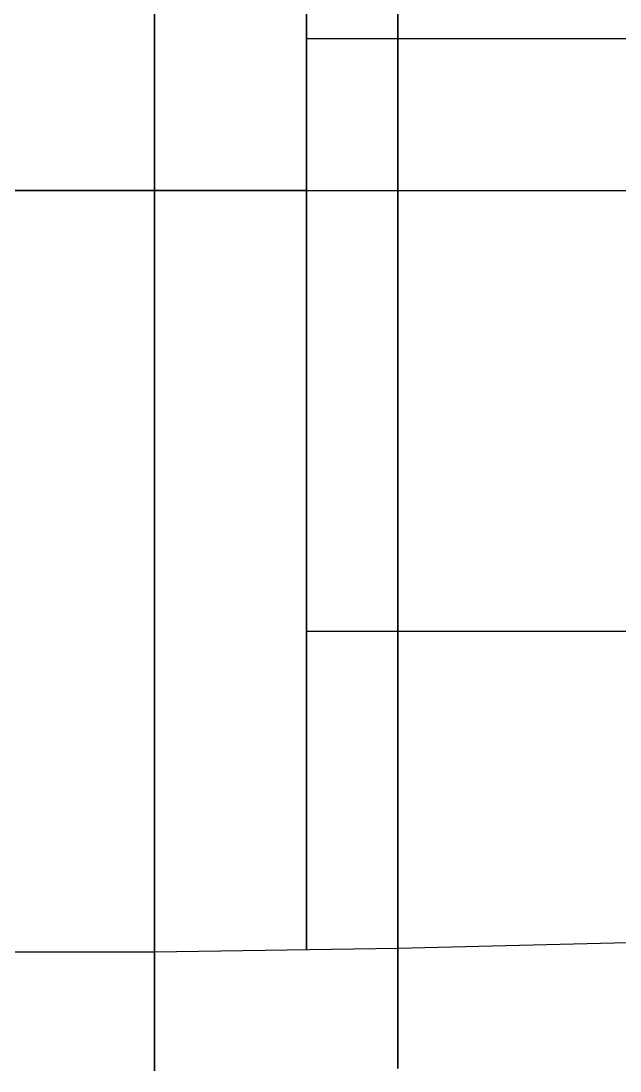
# Model space of a CAD drawing. Extents: x 0 to 100, y -6 to 6.
# Drawn here: x 43.12 to 47.06, y -5.79 to 1.12 of the extents above; entities that cross this region are included whole.
import ezdxf

# ---------------------------------------------------------------- set-up
doc = ezdxf.new("R2010")
doc.units = 0
for name, color, linetype in [('Compartiment', 3, 'CONTINUOUS'), ('Fysiek-dwarsvlak', 5, 'CONTINUOUS'), ('Fysiek-horizontaal-vlak', 5, 'CONTINUOUS'), ('Fysiek-langsvlak', 5, 'CONTINUOUS'), ('Gereserveerd', 1, 'CONTINUOUS'), ('Lijnenmodel-van-de-romp', 2, 'CONTINUOUS'), ('Vlakkenmodel-van-de-romp', 2, 'CONTINUOUS')]:
    doc.layers.add(name, color=color, linetype=linetype)

msp = doc.modelspace()

# ---------------------------------------------------------------- linework, layer by layer
at = {"layer": 'Compartiment'}
for points in [[(44, 5.00931, 1.75), (44, -5.00931, 1.75), (44, -5.02639, 1.76893), (44, -5.08226, 1.83432), (44, -5.13705, 1.90275), (44, -5.18933, 1.97311), (44, -5.23834, 2.04372), (44, -5.28349, 2.11283), (44, -5.32419, 2.17864), (44, -5.35986, 2.23937), (44, -5.3902, 2.29386), (44, -5.41611, 2.34335), (44, -5.43879, 2.3897), (44, -5.45944, 2.43475), (44, -5.47925, 2.48036), (44, -5.49918, 2.52797), (44, -5.51915, 2.57744), (44, -5.53887, 2.62821), (44, -5.55801, 2.67971), (44, -5.57628, 2.7314), (44, -5.59343, 2.78282), (44, -5.60951, 2.83405), (44, -5.62462, 2.88525), (44, -5.63889, 2.93661), (44, -5.65243, 2.98829), (44, -5.66532, 3.04042), (44, -5.67754, 3.09286), (44, -5.68906, 3.1454), (44, -5.69982, 3.19785), (44, -5.70978, 3.25001), (44, -5.71891, 3.30167), (44, -5.72726, 3.3526), (44, -5.73487, 3.40256), (44, -5.74181, 3.45132), (44, -5.74813, 3.49864), (44, -5.75389, 3.54464), (44, -5.7592, 3.59082), (44, -5.76416, 3.63904), (44, -5.76886, 3.69114), (44, -5.77342, 3.74898), (44, -5.77788, 3.8139), (44, -5.78211, 3.88514), (44, -5.78592, 3.96143), (44, -5.78912, 4.0415), (44, -5.79152, 4.12408), (44, -5.79301, 4.20765), (44, -5.79371, 4.28973), (44, -5.79384, 4.36759), (44, -5.79359, 4.4385), (44, -5.79273, 4.55005), (44, -5.7922, 4.5941), (44, -5.79148, 4.63804), (44, -5.79046, 4.68801), (44, -5.76009, 6.00006), (44, 5.76009, 6.00006)], [(45.6, 4.98474, 1.75), (45.6, -4.98474, 1.75), (45.6, -4.99118, 1.75705), (45.6, -5.03263, 1.8046), (45.6, -5.07198, 1.85182), (45.6, -5.10939, 1.89868), (45.6, -5.14502, 1.94514), (45.6, -5.17904, 1.99117), (45.6, -5.21169, 2.03697), (45.6, -5.24352, 2.08372), (45.6, -5.24352, 2.08372), (45.6, -5.24352, 2.08372), (45.6, -5.27516, 2.13286), (45.6, -5.27937, 2.13981), (45.6, -5.30723, 2.18581), (45.6, -5.31925, 2.20692), (45.6, -5.34036, 2.24401), (45.6, -5.37492, 2.30847), (45.6, -5.41032, 2.37863), (45.6, -5.44572, 2.4535), (45.6, -5.48026, 2.53209), (45.6, -5.5131, 2.61343), (45.6, -5.54351, 2.69635), (45.6, -5.57119, 2.7789), (45.6, -5.59595, 2.85896), (45.6, -5.61761, 2.93439), (45.6, -5.63598, 3.00308), (45.6, -5.65102, 3.06353), (45.6, -5.66325, 3.11679), (45.6, -5.67336, 3.16453), (45.6, -5.68201, 3.20845), (45.6, -5.68882, 3.24456), (45.6, -5.68988, 3.25022), (45.6, -5.69754, 3.29163), (45.6, -5.70518, 3.33494), (45.6, -5.7129, 3.38252), (45.6, -5.72077, 3.43675), (45.6, -5.7289, 3.49998), (45.6, -5.72908, 3.50153), (45.6, -5.7373, 3.57372), (45.6, -5.74565, 3.65614), (45.6, -5.75357, 3.74455), (45.6, -5.76068, 3.83626), (45.6, -5.76658, 3.92858), (45.6, -5.76855, 3.96884), (45.6, -5.771, 4.01915), (45.6, -5.771, 4.01923), (45.6, -5.771, 4.01925), (45.6, -5.77406, 4.10774), (45.6, -5.77598, 4.19394), (45.6, -5.77699, 4.27776), (45.6, -5.77732, 4.35908), (45.6, -5.7773, 4.36877), (45.6, -5.77718, 4.43801), (45.6, -5.77669, 4.5132), (45.6, -5.77592, 4.58331), (45.6, -5.77496, 4.64699), (45.6, -5.77391, 4.70289), (45.6, -5.7739, 4.70322), (45.6, -5.77285, 4.75289), (45.6, -5.77017, 4.88957), (45.6, -5.74891, 5.99999), (45.6, -5.74888, 5.99999), (45.6, -5.74756, 6.09736), (45.6, -5.74558, 6.27324), (45.6, -5.74459, 8.51795), (45.6, 5.74459, 8.51795)], [(44, 5.00931, 1.75), (44, 0, 1.75), (44, 0, 0.00089), (44, 0.14992, 0.00092), (44, 0.34464, 0.03725), (44, 0.38226, 0.04411), (44, 0.41365, 0.04972), (44, 0.43947, 0.0542), (44, 0.46121, 0.05788), (44, 0.51697, 0.0671), (44, 0.53687, 0.07045), (44, 0.55916, 0.07426), (44, 1.41102, 0.22779)], [(45, 1.39347, 0.22824), (45, 0.57014, 0.07512), (45, 0.50665, 0.06369), (45, 0.44571, 0.05317), (45, 0.41468, 0.04785), (45, 0.38681, 0.04316), (45, 0.37069, 0.0406), (45, 0.33643, 0.03473), (45, 0.14998, 0.00188), (45, 0, 0.00033), (45, -0.14998, 0.00188), (45, -0.33643, 0.03473), (45, -0.37069, 0.0406), (45, -0.38681, 0.04316), (45, -0.41468, 0.04785), (45, -0.44571, 0.05317), (45, -0.50665, 0.06369), (45, -0.57014, 0.07512), (45, -1.39347, 0.22824), (45, -1.51481, 0.25155), (45, -1.63351, 0.27484), (45, -1.75266, 0.29893), (45, -1.82423, 0.31396), (45, -1.9509, 0.34091), (45, -2.08349, 0.3703), (45, -2.22101, 0.40219), (45, -2.36056, 0.43602), (45, -2.49877, 0.47102), (45, -2.63202, 0.50633), (45, -2.7837, 0.54798), (45, -2.90274, 0.58273), (45, -3.06236, 0.63248), (45, -3.13221, 0.65444), (45, -3.25531, 0.69486), (45, -3.3418, 0.7246), (45, -3.42322, 0.75411), (45, -3.50162, 0.78405), (45, -3.5792, 0.81508), (45, -3.65739, 0.84757), (45, -3.7346, 0.88071), (45, -3.82775, 0.9221), (45, -3.89581, 0.9535), (45, -3.97557, 0.99204), (45, -4.03335, 1.02105), (45, -4.08682, 1.04908), (45, -4.15523, 1.08665), (45, -4.20365, 1.11454), (45, -4.25137, 1.143), (45, -4.29959, 1.17261), (45, -4.34845, 1.20352), (45, -4.39778, 1.2358), (45, -4.44743, 1.26951), (45, -4.49719, 1.30466), (45, -4.56302, 1.35341), (45, -4.61157, 1.3909), (45, -4.65918, 1.4291), (45, -4.70572, 1.46793), (45, -4.76604, 1.52069), (45, -4.81252, 1.56362), (45, -4.85973, 1.6092), (45, -4.90787, 1.65768), (45, -4.95635, 1.70864), (45, -4.99393, 1.75), (45, 4.99393, 1.75)], [(45, 4.99393, 1.75), (45, 0, 1.75), (45, 0, 0.00033), (45, 0.14998, 0.00188), (45, 0.33643, 0.03473), (45, 0.37069, 0.0406), (45, 0.38681, 0.04316), (45, 0.41468, 0.04785), (45, 0.44571, 0.05317), (45, 0.50665, 0.06369), (45, 0.57014, 0.07512), (45, 1.39347, 0.22824)], [(45.6, 1.38294, 0.22851), (45.6, 1.10547, 0.1759), (45.6, 0.65021, 0.08873), (45.6, 0.61886, 0.08296), (45.6, 0.59809, 0.0793), (45.6, 0.57673, 0.07564), (45.6, 0.57673, 0.07564), (45.6, 0.50045, 0.06165), (45.6, 0.44945, 0.05255), (45.6, 0.4153, 0.04674), (45.6, 0.38954, 0.04259), (45.6, 0.36375, 0.03849), (45.6, 0.33151, 0.03321), (45.6, 0.15001, 0.00246), (45.6, 0, 0), (45.6, -0.15001, 0.00246), (45.6, -0.33151, 0.03321), (45.6, -0.36375, 0.03849), (45.6, -0.38954, 0.04259), (45.6, -0.4153, 0.04674), (45.6, -0.44945, 0.05255), (45.6, -0.50045, 0.06165), (45.6, -0.57673, 0.07564), (45.6, -0.57673, 0.07564), (45.6, -0.59809, 0.0793), (45.6, -0.61886, 0.08296), (45.6, -0.65021, 0.08873), (45.6, -1.10547, 0.1759), (45.6, -1.38294, 0.22851), (45.6, -1.50274, 0.25194), (45.6, -1.5106, 0.25351), (45.6, -1.58703, 0.26845), (45.6, -1.63658, 0.27833), (45.6, -1.66091, 0.28337), (45.6, -1.6697, 0.28536), (45.6, -1.67265, 0.28609), (45.6, -1.69356, 0.29014), (45.6, -1.72245, 0.296), (45.6, -1.77039, 0.30603), (45.6, -1.84246, 0.32147), (45.6, -1.84247, 0.32148), (45.6, -1.96332, 0.34753), (45.6, -2.09032, 0.37583), (45.6, -2.22228, 0.40643), (45.6, -2.35803, 0.43938), (45.6, -2.49634, 0.47476), (45.6, -2.49637, 0.47476), (45.6, -2.64156, 0.51359), (45.6, -2.78046, 0.55277), (45.6, -2.91122, 0.59135), (45.6, -3.032, 0.6284), (45.6, -3.14095, 0.66297), (45.6, -3.14098, 0.66298), (45.6, -3.23871, 0.69481), (45.6, -3.32538, 0.72437), (45.6, -3.40512, 0.75312), (45.6, -3.4821, 0.7825), (45.6, -3.56045, 0.81398), (45.6, -3.56048, 0.81399), (45.6, -3.64362, 0.84866), (45.6, -3.7289, 0.88546), (45.6, -3.81333, 0.92304), (45.6, -3.89388, 0.96004), (45.6, -3.96757, 0.99512), (45.6, -3.96781, 0.99524), (45.6, -4.03238, 1.02732), (45.6, -4.08956, 1.05723), (45.6, -4.14146, 1.08584), (45.6, -4.19041, 1.11415), (45.6, -4.2375, 1.1424), (45.6, -4.23878, 1.14317), (45.6, -4.28848, 1.17373), (45.6, -4.33952, 1.20598), (45.6, -4.39153, 1.2399), (45.6, -4.44414, 1.27547), (45.6, -4.49695, 1.31267), (45.6, -4.49841, 1.31374), (45.6, -4.54964, 1.35147), (45.6, -4.60202, 1.39183), (45.6, -4.65397, 1.43366), (45.6, -4.70535, 1.47689), (45.6, -4.75012, 1.51626), (45.6, -4.75604, 1.52148), (45.6, -4.80588, 1.56729), (45.6, -4.8546, 1.61407), (45.6, -4.90192, 1.6615), (45.6, -4.94754, 1.70926), (45.6, -4.97197, 1.73602), (45.6, -4.98474, 1.75), (45.6, 4.98474, 1.75)], [(44, -4.97103, 1.70759), (44, -5.00931, 1.75), (44, 0, 1.75), (44, 0, 0.00089), (44, -0.14992, 0.00092), (44, -0.34464, 0.03725), (44, -0.38226, 0.04411), (44, -0.41365, 0.04972), (44, -0.43947, 0.0542), (44, -0.46121, 0.05788), (44, -0.51697, 0.0671), (44, -0.53687, 0.07045), (44, -0.55916, 0.07426), (44, -1.41102, 0.22779), (44, -1.53493, 0.2509), (44, -1.66231, 0.27528), (44, -1.79384, 0.30143), (44, -1.93021, 0.32986), (44, -2.07209, 0.36107), (44, -2.21888, 0.39514), (44, -2.3648, 0.4304), (44, -2.50278, 0.46478), (44, -2.62575, 0.49618), (44, -2.72665, 0.52252), (44, -2.80106, 0.54243), (44, -2.85524, 0.55757), (44, -2.89809, 0.57029), (44, -2.9385, 0.58296), (44, -3.11763, 0.64023), (44, -3.19794, 0.66642), (44, -3.28297, 0.69494), (44, -3.36917, 0.72497), (44, -3.45339, 0.75576), (44, -3.53416, 0.78662), (44, -3.6104, 0.81688), (44, -3.68102, 0.84589), (44, -3.74496, 0.87297), (44, -3.80164, 0.89771), (44, -3.85247, 0.92067), (44, -3.89935, 0.94266), (44, -3.94419, 0.96447), (44, -3.9889, 0.9869), (44, -4.03497, 1.0106), (44, -4.08224, 1.0355), (44, -4.13017, 1.06138), (44, -4.17819, 1.08802), (44, -4.22572, 1.11518), (44, -4.27235, 1.14272), (44, -4.31816, 1.17074), (44, -4.36338, 1.19943), (44, -4.40823, 1.22899), (44, -4.45294, 1.25959), (44, -4.4976, 1.29131), (44, -4.54189, 1.32381), (44, -4.58533, 1.35664), (44, -4.62747, 1.38935), (44, -4.66785, 1.4215), (44, -4.70634, 1.45298), (44, -4.74412, 1.48507), (44, -4.7827, 1.51937), (44, -4.82359, 1.5575), (44, -4.86829, 1.60109), (44, -4.9178, 1.65131), (44, -4.97103, 1.70759)], [(45, -4.95635, 1.70864), (45, -4.99393, 1.75), (45, 0, 1.75), (45, 0, 0.00033), (45, -0.14998, 0.00188), (45, -0.33643, 0.03473), (45, -0.37069, 0.0406), (45, -0.38681, 0.04316), (45, -0.41468, 0.04785), (45, -0.44571, 0.05317), (45, -0.50665, 0.06369), (45, -0.57014, 0.07512), (45, -1.39347, 0.22824), (45, -1.51481, 0.25155), (45, -1.63351, 0.27484), (45, -1.75266, 0.29893), (45, -1.82423, 0.31396), (45, -1.9509, 0.34091), (45, -2.08349, 0.3703), (45, -2.22101, 0.40219), (45, -2.36056, 0.43602), (45, -2.49877, 0.47102), (45, -2.63202, 0.50633), (45, -2.7837, 0.54798), (45, -2.90274, 0.58273), (45, -3.06236, 0.63248), (45, -3.13221, 0.65444), (45, -3.25531, 0.69486), (45, -3.3418, 0.7246), (45, -3.42322, 0.75411), (45, -3.50162, 0.78405), (45, -3.5792, 0.81508), (45, -3.65739, 0.84757), (45, -3.7346, 0.88071), (45, -3.82775, 0.9221), (45, -3.89581, 0.9535), (45, -3.97557, 0.99204), (45, -4.03335, 1.02105), (45, -4.08682, 1.04908), (45, -4.15523, 1.08665), (45, -4.20365, 1.11454), (45, -4.25137, 1.143), (45, -4.29959, 1.17261), (45, -4.34845, 1.20352), (45, -4.39778, 1.2358), (45, -4.44743, 1.26951), (45, -4.49719, 1.30466), (45, -4.56302, 1.35341), (45, -4.61157, 1.3909), (45, -4.65918, 1.4291), (45, -4.70572, 1.46793), (45, -4.76604, 1.52069), (45, -4.81252, 1.56362), (45, -4.85973, 1.6092), (45, -4.90787, 1.65768), (45, -4.95635, 1.70864)]]:
    msp.add_polyline3d(points, dxfattribs=at)
at = {"layer": 'Fysiek-dwarsvlak'}
msp.add_polyline3d([(45, 1.38294, 0.22851), (45, 0.57673, 0.07564), (45, 0.50045, 0.06165), (45, 0.44945, 0.05255), (45, 0.4153, 0.04674), (45, 0.38954, 0.04259), (45, 0.36375, 0.03849), (45, 0.33151, 0.03321), (45, 0.15001, 0.00246), (45, 0, 0), (45, -0.15001, 0.00246), (45, -0.33151, 0.03321), (45, -0.36375, 0.03849), (45, -0.38954, 0.04259), (45, -0.4153, 0.04674), (45, -0.44945, 0.05255), (45, -0.50045, 0.06165), (45, -0.57673, 0.07564), (45, -1.38294, 0.22851), (45, -1.50274, 0.25194), (45, -1.61623, 0.27458), (45, -1.72796, 0.29743), (45, -1.84246, 0.32147), (45, -1.96332, 0.34753), (45, -2.09032, 0.37583), (45, -2.22228, 0.40643), (45, -2.35803, 0.43938), (45, -2.49637, 0.47476), (45, -2.63578, 0.51242), (45, -2.77327, 0.55131), (45, -2.90553, 0.5902), (45, -3.0292, 0.62783), (45, -3.14095, 0.66297), (45, -3.23871, 0.69481), (45, -3.32538, 0.72437), (45, -3.40512, 0.75312), (45, -3.4821, 0.7825), (45, -3.56048, 0.81399), (45, -3.64321, 0.84858), (45, -3.72839, 0.88536), (45, -3.81292, 0.92296), (45, -3.89368, 0.96), (45, -3.96757, 0.99512), (45, -4.03238, 1.02732), (45, -4.08956, 1.05723), (45, -4.14146, 1.08584), (45, -4.19041, 1.11415), (45, -4.23878, 1.14317), (45, -4.28845, 1.17373), (45, -4.33948, 1.20597), (45, -4.3915, 1.23989), (45, -4.44412, 1.27546), (45, -4.49695, 1.31267), (45, -4.54964, 1.35147), (45, -4.60202, 1.39183), (45, -4.65397, 1.43366), (45, -4.70535, 1.47689), (45, -4.75604, 1.52148), (45, -4.80588, 1.56729), (45, -4.8546, 1.61407), (45, -4.90191, 1.6615), (45, -4.94754, 1.70926), (45, -4.98474, 1.75), (45, 4.98474, 1.75)], dxfattribs=at)
at = {"layer": 'Fysiek-horizontaal-vlak'}
for points in [[(34, -4.77277, 1.75), (36, -4.86111, 1.75), (38, -4.93222, 1.75), (40, -4.98235, 1.75), (42, -5.00961, 1.75), (44, -5.00931, 1.75)], [(44, -5.00931, 1.75), (45.6, -4.98474, 1.75), (48, -4.92645, 1.75), (50, -4.8562, 1.75), (52, -4.76975, 1.75)]]:
    msp.add_polyline3d(points, dxfattribs=at)
at = {"layer": 'Fysiek-langsvlak'}
msp.add_polyline3d([(45, 0, 0.00033), (44, 0, 0.00089), (42, 0, -0.00097), (40, 0, 0.00365), (38, 0, 0.02175), (36, 0, 0.05688), (34, 0, 0.11226), (32, 0, 0.19033), (30, 0, 0.29323), (28, 0, 0.41943), (26, 0, 0.56376), (24, 0, 0.72083), (22, 0, 0.88605), (21.5, 0, 0.92843), (20, 0, 1.05795), (20, 0, 1.05795), (20, 0, 1.75), (45, 0, 1.75), (45, 0, 0.00033)], dxfattribs=at)
at = {"layer": 'Gereserveerd'}
for points in [[(45, 1, 1.6), (50, 1, 1.6), (50, -2, 1.6)], [(45, -1, 0.2), (45, 1, 0.2)], [(45, -1, 0.2), (45, 0, 4), (45, 1, 0.2)], [(45, -1, 0.2), (45, 0, 0.2), (45, 1, 0.2)], [(45, -1, 0.2), (45, 0, 0.2), (45, 1, 0.2)], [(20, 0, 3), (60, 0, 2)], [(45, 0, 1.05), (45, 0, 1.05)], [(45, -2.9, 1.6), (50, -2.9, 1.6), (50, -2, 1.6)]]:
    msp.add_polyline3d(points, dxfattribs=at)
at = {"layer": 'Lijnenmodel-van-de-romp'}
for points in [[(44, 5.76009, 6.00006), (44, 0, 6.00006)], [(45.6, 5.74891, 5.99999), (45.6, 0, 5.99999)], [(45.6, 5.74459, 8.51795), (45.6, 0, 8.51795)], [(45.6, 0, 0), (45.6, 0.15001, 0.00246), (45.6, 0.57673, 0.07564), (45.6, 0.59809, 0.0793), (45.6, 0.61886, 0.08296), (45.6, 0.65021, 0.08873), (45.6, 1.50259, 0.25194)], [(44, 0, 0.00089), (44, 0.14992, 0.00092), (44, 0.34464, 0.03725), (44, 0.38226, 0.04411), (44, 0.41365, 0.04972), (44, 0.43947, 0.0542), (44, 0.46121, 0.05788), (44, 0.51697, 0.0671), (44, 0.53687, 0.07045), (44, 0.55916, 0.07426), (44, 1.41102, 0.22779)], [(45.6, 0, 0), (45.6, 0.15001, 0.00246), (45.6, 0.33151, 0.03321), (45.6, 0.36375, 0.03849), (45.6, 0.38954, 0.04259), (45.6, 0.4153, 0.04674), (45.6, 0.44945, 0.05255), (45.6, 0.50045, 0.06165), (45.6, 0.57673, 0.07564), (45.6, 1.38294, 0.22851)], [(44, 0, 0.00089), (44, -0.14992, 0.00092), (44, -0.34464, 0.03725), (44, -0.38226, 0.04411), (44, -0.41365, 0.04972), (44, -0.43947, 0.0542), (44, -0.46121, 0.05788), (44, -0.51697, 0.0671), (44, -0.53687, 0.07045), (44, -0.55916, 0.07426), (44, -1.41102, 0.22779), (44, -1.53493, 0.2509), (44, -1.66231, 0.27528), (44, -1.79384, 0.30143), (44, -1.93021, 0.32986), (44, -2.07209, 0.36107), (44, -2.21888, 0.39514), (44, -2.3648, 0.4304), (44, -2.50278, 0.46478), (44, -2.62575, 0.49618), (44, -2.72665, 0.52252), (44, -2.80106, 0.54243), (44, -2.85524, 0.55757), (44, -2.89809, 0.57029), (44, -2.9385, 0.58296), (44, -3.11763, 0.64023), (44, -3.19794, 0.66642), (44, -3.28297, 0.69494), (44, -3.36917, 0.72497), (44, -3.45339, 0.75576), (44, -3.53416, 0.78662), (44, -3.6104, 0.81688), (44, -3.68102, 0.84589), (44, -3.74496, 0.87297), (44, -3.80164, 0.89771), (44, -3.85247, 0.92067), (44, -3.89935, 0.94266), (44, -3.94419, 0.96447), (44, -3.9889, 0.9869), (44, -4.03497, 1.0106), (44, -4.08224, 1.0355), (44, -4.13017, 1.06138), (44, -4.17819, 1.08802), (44, -4.22572, 1.11518), (44, -4.27235, 1.14272), (44, -4.31816, 1.17074), (44, -4.36338, 1.19943), (44, -4.40823, 1.22899), (44, -4.45294, 1.25959), (44, -4.4976, 1.29131), (44, -4.54189, 1.32381), (44, -4.58533, 1.35664), (44, -4.62747, 1.38935), (44, -4.66785, 1.4215), (44, -4.70634, 1.45298), (44, -4.74412, 1.48507), (44, -4.7827, 1.51937), (44, -4.82359, 1.5575), (44, -4.86829, 1.60109), (44, -4.9178, 1.65131), (44, -4.97103, 1.70759), (44, -5.02639, 1.76893), (44, -5.08226, 1.83432), (44, -5.13705, 1.90275), (44, -5.18933, 1.97311), (44, -5.23834, 2.04372), (44, -5.28349, 2.11283), (44, -5.32419, 2.17864), (44, -5.35986, 2.23937), (44, -5.3902, 2.29386), (44, -5.41611, 2.34335), (44, -5.43879, 2.3897), (44, -5.45944, 2.43475), (44, -5.47925, 2.48036), (44, -5.49918, 2.52797), (44, -5.51915, 2.57744), (44, -5.53887, 2.62821), (44, -5.55801, 2.67971), (44, -5.57628, 2.7314), (44, -5.59343, 2.78282), (44, -5.60951, 2.83405), (44, -5.62462, 2.88525), (44, -5.63889, 2.93661), (44, -5.65243, 2.98829), (44, -5.66532, 3.04042), (44, -5.67754, 3.09286), (44, -5.68906, 3.1454), (44, -5.69982, 3.19785), (44, -5.70978, 3.25001), (44, -5.71891, 3.30167), (44, -5.72726, 3.3526), (44, -5.73487, 3.40256), (44, -5.74181, 3.45132), (44, -5.74813, 3.49864), (44, -5.75389, 3.54464), (44, -5.7592, 3.59082), (44, -5.76416, 3.63904), (44, -5.76886, 3.69114), (44, -5.77342, 3.74898), (44, -5.77788, 3.8139), (44, -5.78211, 3.88514), (44, -5.78592, 3.96143), (44, -5.78912, 4.0415), (44, -5.79152, 4.12408), (44, -5.79301, 4.20765), (44, -5.79371, 4.28973), (44, -5.79384, 4.36759), (44, -5.79359, 4.4385), (44, -5.79273, 4.55005), (44, -5.7922, 4.5941), (44, -5.79148, 4.63804), (44, -5.79046, 4.68801), (44, -5.76009, 6.00006), (44, 0, 6.00006)], [(45.6, 0, 0), (45.6, -0.15001, 0.00246), (45.6, -0.33151, 0.03321), (45.6, -0.36375, 0.03849), (45.6, -0.38954, 0.04259), (45.6, -0.4153, 0.04674), (45.6, -0.44945, 0.05255), (45.6, -0.50045, 0.06165), (45.6, -0.57673, 0.07564), (45.6, -1.38294, 0.22851), (45.6, -1.50274, 0.25194), (45.6, -1.61623, 0.27458), (45.6, -1.72796, 0.29743), (45.6, -1.84246, 0.32147), (45.6, -1.96332, 0.34753), (45.6, -2.09032, 0.37583), (45.6, -2.22228, 0.40643), (45.6, -2.35803, 0.43938), (45.6, -2.49637, 0.47476), (45.6, -2.63578, 0.51242), (45.6, -2.77327, 0.55131), (45.6, -2.90553, 0.5902), (45.6, -3.0292, 0.62783), (45.6, -3.14095, 0.66297), (45.6, -3.23871, 0.69481), (45.6, -3.32538, 0.72437), (45.6, -3.40512, 0.75312), (45.6, -3.4821, 0.7825), (45.6, -3.56048, 0.81399), (45.6, -3.64321, 0.84858), (45.6, -3.72839, 0.88536), (45.6, -3.81292, 0.92296), (45.6, -3.89368, 0.96), (45.6, -3.96757, 0.99512), (45.6, -4.03238, 1.02732), (45.6, -4.08956, 1.05723), (45.6, -4.14146, 1.08584), (45.6, -4.19041, 1.11415), (45.6, -4.23878, 1.14317), (45.6, -4.28845, 1.17373), (45.6, -4.33948, 1.20597), (45.6, -4.3915, 1.23989), (45.6, -4.44412, 1.27546), (45.6, -4.49695, 1.31267), (45.6, -4.54964, 1.35147), (45.6, -4.60202, 1.39183), (45.6, -4.65397, 1.43366), (45.6, -4.70535, 1.47689), (45.6, -4.75604, 1.52148), (45.6, -4.80588, 1.56729), (45.6, -4.8546, 1.61407), (45.6, -4.90191, 1.6615), (45.6, -4.94754, 1.70926), (45.6, -4.99118, 1.75705), (45.6, -5.03263, 1.8046), (45.6, -5.07198, 1.85182), (45.6, -5.10939, 1.89868), (45.6, -5.14502, 1.94514), (45.6, -5.17904, 1.99117), (45.6, -5.21169, 2.03697), (45.6, -5.24352, 2.08372), (45.6, -5.27516, 2.13286), (45.6, -5.30723, 2.18581), (45.6, -5.34036, 2.24401), (45.6, -5.37492, 2.30847), (45.6, -5.41032, 2.37863), (45.6, -5.44572, 2.4535), (45.6, -5.48026, 2.53209), (45.6, -5.5131, 2.61343), (45.6, -5.54351, 2.69635), (45.6, -5.57119, 2.7789), (45.6, -5.59595, 2.85895), (45.6, -5.61761, 2.93439), (45.6, -5.63598, 3.00308), (45.6, -5.65101, 3.06354), (45.6, -5.66325, 3.11679), (45.6, -5.67336, 3.16454), (45.6, -5.68201, 3.20845), (45.6, -5.68988, 3.25022), (45.6, -5.69754, 3.29163), (45.6, -5.70518, 3.33494), (45.6, -5.7129, 3.38252), (45.6, -5.72077, 3.43675), (45.6, -5.7289, 3.49998), (45.6, -5.7373, 3.57375), (45.6, -5.74565, 3.6562), (45.6, -5.75357, 3.74462), (45.6, -5.76068, 3.83631), (45.6, -5.76658, 3.92858), (45.6, -5.771, 4.01915), (45.6, -5.77405, 4.10753), (45.6, -5.77597, 4.19368), (45.6, -5.77698, 4.27755), (45.6, -5.77732, 4.35908), (45.6, -5.77718, 4.43801), (45.6, -5.77669, 4.5132), (45.6, -5.77592, 4.58331), (45.6, -5.77496, 4.64699), (45.6, -5.77391, 4.70289), (45.6, -5.77281, 4.75149), (45.6, -5.74891, 5.99999), (45.6, 0, 5.99999)], [(45.6, 0, 0), (45.6, -0.15001, 0.00246), (45.6, -0.57673, 0.07564), (45.6, -0.59809, 0.0793), (45.6, -0.61886, 0.08296), (45.6, -0.65021, 0.08873), (45.6, -1.50259, 0.25194), (45.6, -1.58703, 0.26845), (45.6, -1.63658, 0.27833), (45.6, -1.66091, 0.28337), (45.6, -1.6697, 0.28536), (45.6, -1.67265, 0.28609), (45.6, -1.69356, 0.29014), (45.6, -1.72245, 0.296), (45.6, -1.77039, 0.30603), (45.6, -1.84246, 0.32147), (45.6, -1.94175, 0.34315), (45.6, -2.06352, 0.37038), (45.6, -2.20103, 0.40211), (45.6, -2.34755, 0.43725), (45.6, -2.49637, 0.47476), (45.6, -2.64156, 0.51359), (45.6, -2.78046, 0.55277), (45.6, -2.91122, 0.59135), (45.6, -3.032, 0.6284), (45.6, -3.14095, 0.66297), (45.6, -3.23716, 0.6945), (45.6, -3.32345, 0.72398), (45.6, -3.40359, 0.75281), (45.6, -3.48135, 0.78235), (45.6, -3.56048, 0.81399), (45.6, -3.64362, 0.84866), (45.6, -3.7289, 0.88546), (45.6, -3.81333, 0.92304), (45.6, -3.89388, 0.96004), (45.6, -3.96757, 0.99512), (45.6, -4.03227, 1.0273), (45.6, -4.08943, 1.0572), (45.6, -4.14135, 1.08581), (45.6, -4.19036, 1.11414), (45.6, -4.23878, 1.14317), (45.6, -4.28848, 1.17373), (45.6, -4.33952, 1.20598), (45.6, -4.39153, 1.2399), (45.6, -4.44414, 1.27547), (45.6, -4.49695, 1.31267), (45.6, -4.54963, 1.35147), (45.6, -4.60201, 1.39182), (45.6, -4.65396, 1.43365), (45.6, -4.70535, 1.47689), (45.6, -4.75604, 1.52148), (45.6, -4.80588, 1.56729), (45.6, -4.8546, 1.61407), (45.6, -4.90192, 1.6615), (45.6, -4.94754, 1.70926), (45.6, -4.99118, 1.75705), (45.6, -5.03263, 1.8046), (45.6, -5.07198, 1.85182), (45.6, -5.10939, 1.89868), (45.6, -5.14502, 1.94514), (45.6, -5.17904, 1.99117), (45.6, -5.21169, 2.03697), (45.6, -5.24352, 2.08372), (45.6, -5.27516, 2.13286), (45.6, -5.30723, 2.18581), (45.6, -5.34036, 2.24401), (45.6, -5.37492, 2.30847), (45.6, -5.41032, 2.37863), (45.6, -5.44572, 2.4535), (45.6, -5.48026, 2.53209), (45.6, -5.5131, 2.61343), (45.6, -5.54351, 2.69635), (45.6, -5.57119, 2.7789), (45.6, -5.59595, 2.85896), (45.6, -5.61761, 2.93439), (45.6, -5.63598, 3.00308), (45.6, -5.65102, 3.06353), (45.6, -5.66325, 3.11679), (45.6, -5.67336, 3.16453), (45.6, -5.68201, 3.20845), (45.6, -5.68988, 3.25022), (45.6, -5.69754, 3.29164), (45.6, -5.70518, 3.33495), (45.6, -5.7129, 3.38254), (45.6, -5.72077, 3.43676), (45.6, -5.7289, 3.49998), (45.6, -5.7373, 3.57372), (45.6, -5.74565, 3.65614), (45.6, -5.75357, 3.74455), (45.6, -5.76068, 3.83626), (45.6, -5.76658, 3.92858), (45.6, -5.771, 4.01925), (45.6, -5.77406, 4.10774), (45.6, -5.77598, 4.19394), (45.6, -5.77699, 4.27776), (45.6, -5.77732, 4.35908), (45.6, -5.77717, 4.43763), (45.6, -5.77667, 4.51244), (45.6, -5.77589, 4.58235), (45.6, -5.77494, 4.64621), (45.6, -5.77391, 4.70289), (45.6, -5.77285, 4.75289), (45.6, -5.75005, 5.9143), (45.6, -5.74756, 6.09736), (45.6, -5.74558, 6.27324), (45.6, -5.74459, 8.51795), (45.6, 0, 8.51795)]]:
    msp.add_polyline3d(points, dxfattribs=at)
at = {"layer": 'Vlakkenmodel-van-de-romp'}
for points in [[(44, 5.76009, 6.00006), (44, 0, 6.00006)], [(45.6, 5.74891, 5.99999), (45.6, 0, 5.99999)], [(45.6, 5.74459, 8.51795), (45.6, 0, 8.51795)], [(45.6, 0, 0), (45.6, 0.15001, 0.00246), (45.6, 0.57673, 0.07564), (45.6, 0.59809, 0.0793), (45.6, 0.61886, 0.08296), (45.6, 0.65021, 0.08873), (45.6, 1.50259, 0.25194)], [(44, 0, 0.00089), (44, 0.14992, 0.00092), (44, 0.34464, 0.03725), (44, 0.38226, 0.04411), (44, 0.41365, 0.04972), (44, 0.43947, 0.0542), (44, 0.46121, 0.05788), (44, 0.51697, 0.0671), (44, 0.53687, 0.07045), (44, 0.55916, 0.07426), (44, 1.41102, 0.22779)], [(45.6, 0, 0), (45.6, 0.15001, 0.00246), (45.6, 0.33151, 0.03321), (45.6, 0.36375, 0.03849), (45.6, 0.38954, 0.04259), (45.6, 0.4153, 0.04674), (45.6, 0.44945, 0.05255), (45.6, 0.50045, 0.06165), (45.6, 0.57673, 0.07564), (45.6, 1.38294, 0.22851)], [(44, 0, 0.00089), (44, -0.14992, 0.00092), (44, -0.34464, 0.03725), (44, -0.38226, 0.04411), (44, -0.41365, 0.04972), (44, -0.43947, 0.0542), (44, -0.46121, 0.05788), (44, -0.51697, 0.0671), (44, -0.53687, 0.07045), (44, -0.55916, 0.07426), (44, -1.41102, 0.22779), (44, -1.53493, 0.2509), (44, -1.66231, 0.27528), (44, -1.79384, 0.30143), (44, -1.93021, 0.32986), (44, -2.07209, 0.36107), (44, -2.21888, 0.39514), (44, -2.3648, 0.4304), (44, -2.50278, 0.46478), (44, -2.62575, 0.49618), (44, -2.72665, 0.52252), (44, -2.80106, 0.54243), (44, -2.85524, 0.55757), (44, -2.89809, 0.57029), (44, -2.9385, 0.58296), (44, -3.11763, 0.64023), (44, -3.19794, 0.66642), (44, -3.28297, 0.69494), (44, -3.36917, 0.72497), (44, -3.45339, 0.75576), (44, -3.53416, 0.78662), (44, -3.6104, 0.81688), (44, -3.68102, 0.84589), (44, -3.74496, 0.87297), (44, -3.80164, 0.89771), (44, -3.85247, 0.92067), (44, -3.89935, 0.94266), (44, -3.94419, 0.96447), (44, -3.9889, 0.9869), (44, -4.03497, 1.0106), (44, -4.08224, 1.0355), (44, -4.13017, 1.06138), (44, -4.17819, 1.08802), (44, -4.22572, 1.11518), (44, -4.27235, 1.14272), (44, -4.31816, 1.17074), (44, -4.36338, 1.19943), (44, -4.40823, 1.22899), (44, -4.45294, 1.25959), (44, -4.4976, 1.29131), (44, -4.54189, 1.32381), (44, -4.58533, 1.35664), (44, -4.62747, 1.38935), (44, -4.66785, 1.4215), (44, -4.70634, 1.45298), (44, -4.74412, 1.48507), (44, -4.7827, 1.51937), (44, -4.82359, 1.5575), (44, -4.86829, 1.60109), (44, -4.9178, 1.65131), (44, -4.97103, 1.70759), (44, -5.02639, 1.76893), (44, -5.08226, 1.83432), (44, -5.13705, 1.90275), (44, -5.18933, 1.97311), (44, -5.23834, 2.04372), (44, -5.28349, 2.11283), (44, -5.32419, 2.17864), (44, -5.35986, 2.23937), (44, -5.3902, 2.29386), (44, -5.41611, 2.34335), (44, -5.43879, 2.3897), (44, -5.45944, 2.43475), (44, -5.47925, 2.48036), (44, -5.49918, 2.52797), (44, -5.51915, 2.57744), (44, -5.53887, 2.62821), (44, -5.55801, 2.67971), (44, -5.57628, 2.7314), (44, -5.59343, 2.78282), (44, -5.60951, 2.83405), (44, -5.62462, 2.88525), (44, -5.63889, 2.93661), (44, -5.65243, 2.98829), (44, -5.66532, 3.04042), (44, -5.67754, 3.09286), (44, -5.68906, 3.1454), (44, -5.69982, 3.19785), (44, -5.70978, 3.25001), (44, -5.71891, 3.30167), (44, -5.72726, 3.3526), (44, -5.73487, 3.40256), (44, -5.74181, 3.45132), (44, -5.74813, 3.49864), (44, -5.75389, 3.54464), (44, -5.7592, 3.59082), (44, -5.76416, 3.63904), (44, -5.76886, 3.69114), (44, -5.77342, 3.74898), (44, -5.77788, 3.8139), (44, -5.78211, 3.88514), (44, -5.78592, 3.96143), (44, -5.78912, 4.0415), (44, -5.79152, 4.12408), (44, -5.79301, 4.20765), (44, -5.79371, 4.28973), (44, -5.79384, 4.36759), (44, -5.79359, 4.4385), (44, -5.79273, 4.55005), (44, -5.7922, 4.5941), (44, -5.79148, 4.63804), (44, -5.79046, 4.68801), (44, -5.76009, 6.00006), (44, 0, 6.00006)], [(45.6, 0, 0), (45.6, -0.15001, 0.00246), (45.6, -0.33151, 0.03321), (45.6, -0.36375, 0.03849), (45.6, -0.38954, 0.04259), (45.6, -0.4153, 0.04674), (45.6, -0.44945, 0.05255), (45.6, -0.50045, 0.06165), (45.6, -0.57673, 0.07564), (45.6, -1.38294, 0.22851), (45.6, -1.50274, 0.25194), (45.6, -1.61623, 0.27458), (45.6, -1.72796, 0.29743), (45.6, -1.84246, 0.32147), (45.6, -1.96332, 0.34753), (45.6, -2.09032, 0.37583), (45.6, -2.22228, 0.40643), (45.6, -2.35803, 0.43938), (45.6, -2.49637, 0.47476), (45.6, -2.63578, 0.51242), (45.6, -2.77327, 0.55131), (45.6, -2.90553, 0.5902), (45.6, -3.0292, 0.62783), (45.6, -3.14095, 0.66297), (45.6, -3.23871, 0.69481), (45.6, -3.32538, 0.72437), (45.6, -3.40512, 0.75312), (45.6, -3.4821, 0.7825), (45.6, -3.56048, 0.81399), (45.6, -3.64321, 0.84858), (45.6, -3.72839, 0.88536), (45.6, -3.81292, 0.92296), (45.6, -3.89368, 0.96), (45.6, -3.96757, 0.99512), (45.6, -4.03238, 1.02732), (45.6, -4.08956, 1.05723), (45.6, -4.14146, 1.08584), (45.6, -4.19041, 1.11415), (45.6, -4.23878, 1.14317), (45.6, -4.28845, 1.17373), (45.6, -4.33948, 1.20597), (45.6, -4.3915, 1.23989), (45.6, -4.44412, 1.27546), (45.6, -4.49695, 1.31267), (45.6, -4.54964, 1.35147), (45.6, -4.60202, 1.39183), (45.6, -4.65397, 1.43366), (45.6, -4.70535, 1.47689), (45.6, -4.75604, 1.52148), (45.6, -4.80588, 1.56729), (45.6, -4.8546, 1.61407), (45.6, -4.90191, 1.6615), (45.6, -4.94754, 1.70926), (45.6, -4.99118, 1.75705), (45.6, -5.03263, 1.8046), (45.6, -5.07198, 1.85182), (45.6, -5.10939, 1.89868), (45.6, -5.14502, 1.94514), (45.6, -5.17904, 1.99117), (45.6, -5.21169, 2.03697), (45.6, -5.24352, 2.08372), (45.6, -5.27516, 2.13286), (45.6, -5.30723, 2.18581), (45.6, -5.34036, 2.24401), (45.6, -5.37492, 2.30847), (45.6, -5.41032, 2.37863), (45.6, -5.44572, 2.4535), (45.6, -5.48026, 2.53209), (45.6, -5.5131, 2.61343), (45.6, -5.54351, 2.69635), (45.6, -5.57119, 2.7789), (45.6, -5.59595, 2.85895), (45.6, -5.61761, 2.93439), (45.6, -5.63598, 3.00308), (45.6, -5.65101, 3.06354), (45.6, -5.66325, 3.11679), (45.6, -5.67336, 3.16454), (45.6, -5.68201, 3.20845), (45.6, -5.68988, 3.25022), (45.6, -5.69754, 3.29163), (45.6, -5.70518, 3.33494), (45.6, -5.7129, 3.38252), (45.6, -5.72077, 3.43675), (45.6, -5.7289, 3.49998), (45.6, -5.7373, 3.57375), (45.6, -5.74565, 3.6562), (45.6, -5.75357, 3.74462), (45.6, -5.76068, 3.83631), (45.6, -5.76658, 3.92858), (45.6, -5.771, 4.01915), (45.6, -5.77405, 4.10753), (45.6, -5.77597, 4.19368), (45.6, -5.77698, 4.27755), (45.6, -5.77732, 4.35908), (45.6, -5.77718, 4.43801), (45.6, -5.77669, 4.5132), (45.6, -5.77592, 4.58331), (45.6, -5.77496, 4.64699), (45.6, -5.77391, 4.70289), (45.6, -5.77281, 4.75149), (45.6, -5.74891, 5.99999), (45.6, 0, 5.99999)], [(45.6, 0, 0), (45.6, -0.15001, 0.00246), (45.6, -0.57673, 0.07564), (45.6, -0.59809, 0.0793), (45.6, -0.61886, 0.08296), (45.6, -0.65021, 0.08873), (45.6, -1.50259, 0.25194), (45.6, -1.58703, 0.26845), (45.6, -1.63658, 0.27833), (45.6, -1.66091, 0.28337), (45.6, -1.6697, 0.28536), (45.6, -1.67265, 0.28609), (45.6, -1.69356, 0.29014), (45.6, -1.72245, 0.296), (45.6, -1.77039, 0.30603), (45.6, -1.84246, 0.32147), (45.6, -1.94175, 0.34315), (45.6, -2.06352, 0.37038), (45.6, -2.20103, 0.40211), (45.6, -2.34755, 0.43725), (45.6, -2.49637, 0.47476), (45.6, -2.64156, 0.51359), (45.6, -2.78046, 0.55277), (45.6, -2.91122, 0.59135), (45.6, -3.032, 0.6284), (45.6, -3.14095, 0.66297), (45.6, -3.23716, 0.6945), (45.6, -3.32345, 0.72398), (45.6, -3.40359, 0.75281), (45.6, -3.48135, 0.78235), (45.6, -3.56048, 0.81399), (45.6, -3.64362, 0.84866), (45.6, -3.7289, 0.88546), (45.6, -3.81333, 0.92304), (45.6, -3.89388, 0.96004), (45.6, -3.96757, 0.99512), (45.6, -4.03227, 1.0273), (45.6, -4.08943, 1.0572), (45.6, -4.14135, 1.08581), (45.6, -4.19036, 1.11414), (45.6, -4.23878, 1.14317), (45.6, -4.28848, 1.17373), (45.6, -4.33952, 1.20598), (45.6, -4.39153, 1.2399), (45.6, -4.44414, 1.27547), (45.6, -4.49695, 1.31267), (45.6, -4.54963, 1.35147), (45.6, -4.60201, 1.39182), (45.6, -4.65396, 1.43365), (45.6, -4.70535, 1.47689), (45.6, -4.75604, 1.52148), (45.6, -4.80588, 1.56729), (45.6, -4.8546, 1.61407), (45.6, -4.90192, 1.6615), (45.6, -4.94754, 1.70926), (45.6, -4.99118, 1.75705), (45.6, -5.03263, 1.8046), (45.6, -5.07198, 1.85182), (45.6, -5.10939, 1.89868), (45.6, -5.14502, 1.94514), (45.6, -5.17904, 1.99117), (45.6, -5.21169, 2.03697), (45.6, -5.24352, 2.08372), (45.6, -5.27516, 2.13286), (45.6, -5.30723, 2.18581), (45.6, -5.34036, 2.24401), (45.6, -5.37492, 2.30847), (45.6, -5.41032, 2.37863), (45.6, -5.44572, 2.4535), (45.6, -5.48026, 2.53209), (45.6, -5.5131, 2.61343), (45.6, -5.54351, 2.69635), (45.6, -5.57119, 2.7789), (45.6, -5.59595, 2.85896), (45.6, -5.61761, 2.93439), (45.6, -5.63598, 3.00308), (45.6, -5.65102, 3.06353), (45.6, -5.66325, 3.11679), (45.6, -5.67336, 3.16453), (45.6, -5.68201, 3.20845), (45.6, -5.68988, 3.25022), (45.6, -5.69754, 3.29164), (45.6, -5.70518, 3.33495), (45.6, -5.7129, 3.38254), (45.6, -5.72077, 3.43676), (45.6, -5.7289, 3.49998), (45.6, -5.7373, 3.57372), (45.6, -5.74565, 3.65614), (45.6, -5.75357, 3.74455), (45.6, -5.76068, 3.83626), (45.6, -5.76658, 3.92858), (45.6, -5.771, 4.01925), (45.6, -5.77406, 4.10774), (45.6, -5.77598, 4.19394), (45.6, -5.77699, 4.27776), (45.6, -5.77732, 4.35908), (45.6, -5.77717, 4.43763), (45.6, -5.77667, 4.51244), (45.6, -5.77589, 4.58235), (45.6, -5.77494, 4.64621), (45.6, -5.77391, 4.70289), (45.6, -5.77285, 4.75289), (45.6, -5.75005, 5.9143), (45.6, -5.74756, 6.09736), (45.6, -5.74558, 6.27324), (45.6, -5.74459, 8.51795), (45.6, 0, 8.51795)]]:
    msp.add_polyline3d(points, dxfattribs=at)

doc.saveas('drawing.dxf')
